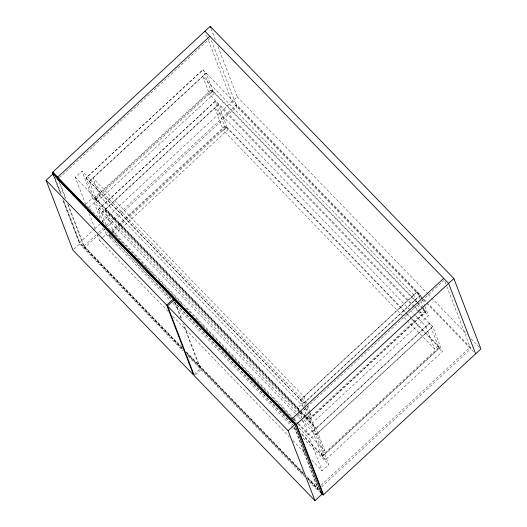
<?xml version="1.0" encoding="UTF-8"?>
<svg xmlns="http://www.w3.org/2000/svg" width="527" height="527" viewBox="0 0 527 527"><rect width="100%" height="100%" fill="white"/><g stroke="black" fill="none" stroke-linecap="round" stroke-linejoin="round"><path stroke-width="0.4" stroke-dasharray="2.63 1.98" d="M59.479 177.671L209.845 38.445M89.103 207.895L85.67 204.344L75.269 177.256L81.988 171.038L304.534 401.37L305.686 404.374M97.205 201.749L89.34 181.255L206.169 73.075L214.034 93.569L97.205 201.749L93.958 198.389L86.085 177.895L202.921 69.716L420.625 295.094L303.796 403.267L86.125 177.981L202.954 69.808M89.373 181.347L206.202 73.167M85.67 204.344L92.383 198.126L81.988 171.038M93.958 198.389L210.787 90.209L202.921 69.716M305.508 416.528L95.604 199.278L95.183 198.192L212.019 90.012L416.778 301.938M95.604 199.278L212.434 91.099L212.019 90.012M96.27 199.311L99.774 196.07L92.844 178.007L304.053 396.66M414.492 306.444L209.594 94.379L213.099 91.131M89.083 207.302L94.116 202.638L297.215 412.839M103.18 222.42L98.22 209.496L215.049 101.316L412.384 305.607M98.253 209.581L215.082 101.408M101.5 212.948L218.336 104.768M182.19 349.078L79.518 242.815L94.3 229.126M94.906 228.566L99.735 224.094M102.152 221.854L237.242 96.777L217.849 46.251M74.043 249.106L79.643 243.929L62.252 198.62M96.138 234.778L83.767 246.234L181.565 347.451M98.549 232.545L103.384 228.072M106.401 225.273L236.234 105.057L421.534 296.846M99.175 234.166L84.392 247.861L67.64 204.226M99.781 233.613L104.609 229.14M107.627 226.34L236.854 106.685L210.998 39.321M168.185 311.51L99.531 240.457L102.33 237.868M102.89 237.348L106.25 234.238L104.227 228.968M111.434 231.155L224.647 126.322L215.049 101.316M112.06 231.518L225.879 126.131L439.222 346.931L439.637 348.011L322.807 456.191L301.642 434.288M112.475 232.605L226.294 127.211L225.879 126.131M438.135 345.811L434.63 349.058L223.461 130.492L226.966 127.251M114.682 234.522L227.901 129.688L218.297 104.675L101.467 212.855L106.138 225.029M194.094 374.46L200.253 368.755L182.862 323.446M195.471 374.783L201.064 369.598L183.969 325.06M300.548 399.907L417.377 291.727M298.974 410.599L297.814 407.588L304.534 401.37M305.245 407.048L303.763 403.181L420.592 295.001L422.074 298.868M293.394 419.769L443.76 280.542M307.445 417.871L310.95 414.63L310.37 413.128M419.63 311.76L420.77 312.939L424.275 309.698M425.355 310.818L425.77 311.898L308.941 420.078L308.526 418.991L425.355 310.818L422.496 307.854M424.979 306.424L428.458 315.495L311.628 423.675L308.381 420.309L425.21 312.136L423.701 308.196M297.913 424.018L308.216 434.676L314.929 428.451L308.578 411.903M312.676 431.508L429.505 323.328M316.661 432.97L328.795 464.57L322.076 470.789L309.948 439.189L316.661 432.97L302.36 418.161M321.305 453.991L324.81 450.743L316.147 428.174L305.871 417.536M322.807 456.191L322.392 455.111L439.222 346.931M322.241 456.428L439.07 348.248L429.472 323.235L312.643 431.415L322.241 456.428L325.488 459.788L442.324 351.608L432.72 326.602L315.89 434.782L325.488 459.788M320.996 485.268L470.15 347.161L428.398 303.947M307.439 478.707L318.308 489.958L318.598 489.688M321.615 486.889L470.769 348.782L446.968 286.78M237.242 96.777L427.707 293.908M428.28 294.494L467.172 334.75M471.178 338.894L480.328 348.367M423.82 299.211L427.825 303.354M473.477 351.588L231.979 101.645L207.592 38.109M413.873 294.975L202.664 76.323L209.594 94.379M417.351 302.531L421.923 307.267M212.434 91.099L417.193 303.018M417.766 303.611L422.338 308.348M422.911 308.941L425.77 311.898M210.787 90.209L214.034 93.569M425.21 312.136L428.458 315.495M415.059 307.03L419.057 311.167M412.957 306.2L417.522 310.923M418.056 311.424L432.759 326.694L315.923 434.867L296.088 414.288M410.019 310.034L214.792 107.923L223.461 130.492M410.559 310.535L415.157 315.35M415.691 315.851L426 326.575M226.294 127.211L406.462 313.684M407.035 314.27L411.04 318.413M411.607 319.006L439.637 348.011M224.647 126.322L227.901 129.688M439.07 348.248L442.324 351.608M86.085 177.895L303.763 403.181M99.774 196.07L304.672 408.129M305.238 408.721L309.237 412.858M309.804 413.445L310.95 414.63M75.269 177.256L297.814 407.588M95.183 198.192L299.949 410.118M300.522 410.704L308.526 418.991M306.082 417.12L308.941 420.078M300.166 411.633L104.972 209.608L113.634 232.183L293.42 418.254M300.739 412.219L305.304 416.949M105.005 209.7L300.199 411.719M300.772 412.312L305.337 417.035M305.91 417.628L316.18 428.26M92.383 198.126L299.481 412.463M300.054 413.056L304.632 417.792M305.205 418.385L314.929 428.451M297.781 413.425L301.787 417.575M98.22 209.496L295.555 413.787M293.994 418.846L297.986 422.977M298.559 423.57L324.81 450.743M89.676 208.488L99.972 219.146M102.258 221.511L140.59 261.188M141.164 261.781L145.735 266.517M146.308 267.11L156.605 277.762M158.897 280.133L180.063 302.043M180.636 302.636L183.495 305.594M185.787 307.959L197.223 319.803M197.796 320.396L202.375 325.133M202.948 325.726L240.134 364.21M242.42 366.581L253.862 378.426M254.436 379.012L269.31 394.407M271.596 396.778L292.768 418.688M293.341 419.281L297.34 423.425M299.079 427.937L309.948 439.189M115.914 241.412L109.049 234.304L109.464 235.391L171.235 299.323M116.487 242.005L155.379 282.255M155.794 282.683L171.394 298.829M174.055 301.589L293.341 425.045M301.8 433.8L322.392 455.111M173.521 301.688L292.492 424.821M106.25 234.238L170.326 300.555M172.612 302.92L292.755 427.265M293.322 427.858L295.614 430.223M303.051 437.924L328.795 464.57M172.757 316.246L289.468 437.035M292.9 440.592L304.342 452.429M311.78 460.13L322.076 470.789M84.056 245.964L181.855 347.181M186.433 351.917L303.104 472.673M307.109 476.816L317.972 488.061L317.682 488.331L306.819 477.087M186.143 352.188L303.954 474.122M182.48 348.808L79.808 242.545L63.352 199.68M187.059 353.545L303.73 474.293M307.735 478.437L318.025 489.096M187.908 355L304.58 475.749M79.643 243.929L183.106 351.008M188.251 356.331L200.253 368.755M201.064 369.598L305.1 477.271M309.105 481.414L319.395 492.066M444.913 281.425L446.679 286.016M422.364 299.626L424.69 305.673M423.412 307.452L417.344 291.635L300.509 399.815L306.635 415.777M413.84 294.883L416.455 301.714M417.608 304.705L419.907 310.693M420.197 311.444L420.77 312.939M425.968 326.483L434.63 349.058M211.09 28.649L215.787 40.895M206.419 35.045L207.302 37.345M304.013 396.567L307.215 404.894M307.498 405.645L310.087 412.384M306.846 407.384L308.288 411.146M305.535 407.806L307.274 412.338M308.433 415.362L311.628 423.675M306.866 416.376L308.381 420.309M299.257 411.35L301.569 417.371M302.729 420.375L308.216 434.676M294.797 427.68L318.308 488.918M294.211 427.186L318.308 489.958M175.419 302.788L181.611 318.914M174.905 302.715L180.801 318.071M109.906 234.844L111.065 237.868L107.818 234.502L106.948 232.236M94.116 202.638L100.473 219.192M89.135 213.369L95.196 229.173M97.218 234.436L99.531 240.457M60.295 184.055L65.875 198.6M68.227 204.72L84.682 247.591M59.123 182.026L64.999 197.335M55.124 178.245L61.007 193.554M54.248 176.986L60.421 193.06M63.062 199.95L79.518 242.815M53.405 175.577L60.183 193.244"/><path stroke-width="0.79" d="M53.662 175.451L52.483 172.388L210.207 26.35L453.866 278.533L480.901 348.96L323.183 494.998L319.929 491.638M46.099 180.26L166.71 305.093L193.534 374.98L72.924 250.147L46.099 180.26L52.819 174.042L173.429 298.875L174.015 300.41M209.825 36.264L57.357 177.434L58.53 180.497M166.71 305.093L173.429 298.875M167.527 305.937L174.239 299.718L294.856 424.545L321.681 494.431L314.962 500.65L194.351 375.817L167.527 305.937L288.137 430.77L314.962 500.65M443.741 278.361L291.273 419.532L292.445 422.595M288.137 430.77L294.856 424.545M323.183 494.998L296.148 424.578L453.866 278.533M204.95 31.218L448.609 283.401L475.644 353.828M52.483 172.388L296.148 424.578M61.132 181.749L58.273 178.791L57.983 179.061L291.899 421.159M70.855 191.808L74.287 195.365M75.433 196.545L77.146 198.323M85.157 206.61L88.543 210.042M89.728 211.347L92.014 213.712M98.878 220.813L101.704 223.659M103.457 225.549L107.462 229.693M113.18 235.615L115.433 237.868M117.178 239.759L121.757 244.495M131.48 254.554L135.459 258.592M136.052 259.291L137.198 260.476M145.208 268.763L148.614 272.215M149.78 273.5L152.639 276.458M158.93 282.966L161.789 285.93M164.081 288.295L167.514 291.846M173.231 297.768L175.504 300.041M177.803 302.505L181.808 306.648M191.532 316.707L197.25 322.629M205.826 331.509L208.685 334.467M210.405 336.239L212.691 338.611M219.555 345.712L222.414 348.67M224.133 350.448L228.132 354.592M233.283 359.921L235.569 362.286M237.855 364.651L242.433 369.387M252.156 379.453L255.588 383.004M256.728 384.19L257.874 385.369M265.878 393.656L269.31 397.213M270.456 398.392L272.742 400.764M280.199 408.399L282.465 410.823M284.751 413.194L288.183 416.745M321.305 492.488L322.932 494.168M210.207 26.35L210.793 27.878M323.473 494.728L296.438 424.307L52.779 172.118L53.365 173.653M87.403 208.857L88.556 211.867M58.24 178.693L59.116 180.992M52.819 174.042L53.405 175.577"/></g></svg>
